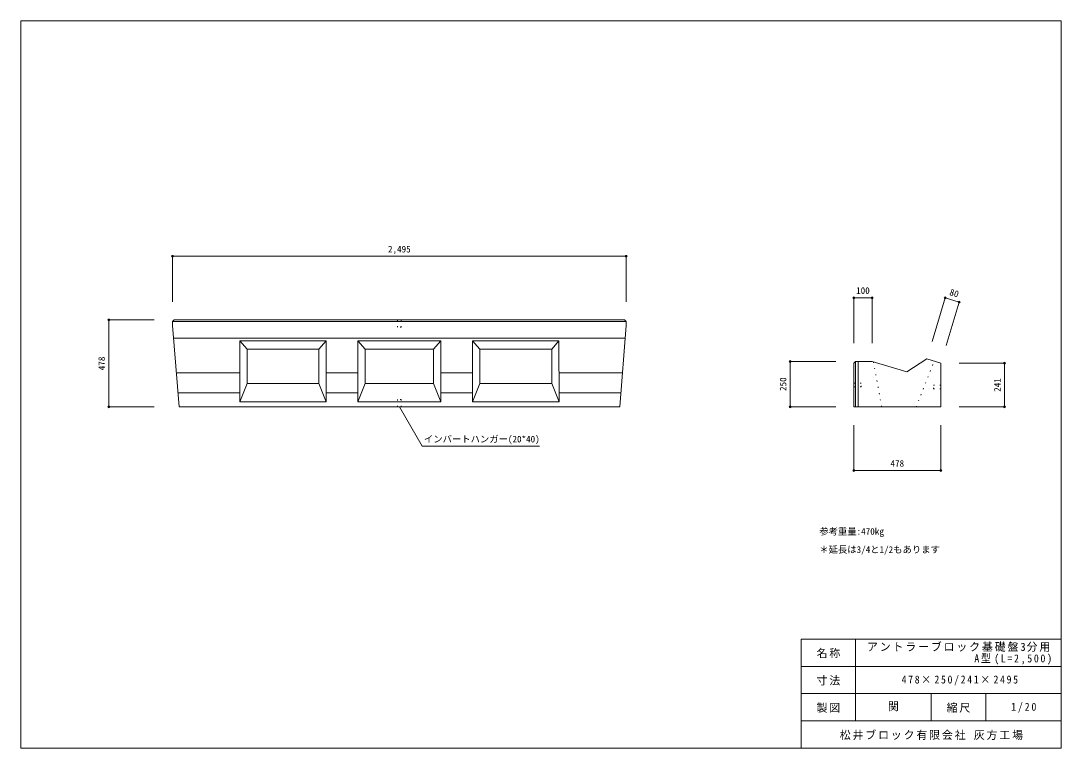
# Model space of a CAD drawing. Units: millimetres, scale not verified. Extents: x 110 to 5830, y 100 to 4099.
import ezdxf
from ezdxf.enums import TextEntityAlignment as Align

# ---------------------------------------------------------------- set-up
doc = ezdxf.new("R2010")
doc.units = ezdxf.units.MM
doc.header["$LTSCALE"] = 20
doc.header["$PDMODE"] = 32
doc.header["$PDSIZE"] = 10
doc.linetypes.add('DOTTED', pattern=[1.75, 0.25, -1.5])
for name, color, linetype, lineweight in [('_0-0_', 7, 'Continuous', 18), ('_0-1_', 7, 'Continuous', 18), ('_0-2_', 4, 'Continuous', 9)]:
    doc.layers.add(name, color=color, linetype=linetype, lineweight=lineweight)
doc.styles.add('ＭＳ ゴシック', font='')
doc.styles.get('ＭＳ ゴシック').set_extended_font_data('MS Gothic')

msp = doc.modelspace()

# ---------------------------------------------------------------- linework, layer by layer
at = {"layer": '_0-0_'}
for p, q in [((5830, 4099), (110, 4099)), ((110, 4099), (110, 100)), ((5830, 100), (5830, 4099)), ((5830, 700), (4400, 700)), ((4400, 100), (4400, 700)), ((4700, 250), (4700, 700)), ((5830, 550), (4400, 550)), ((5830, 400), (4400, 400)), ((5115, 250), (5115, 400)), ((5415, 250), (5415, 400)), ((5830, 250), (4400, 250)), ((110, 100), (5830, 100))]:
    msp.add_line(p, q, dxfattribs=at)
at = {"layer": '_0-1_'}
for p, q in [((943.78, 2445.5), (952.78, 2454.5)), ((3438.78, 2445.5), (943.78, 2445.5)), ((943.78, 2445.5), (943.78, 2424.5)), ((943.78, 2424.5), (979.99, 1976.5)), ((952.78, 2454.5), (3429.78, 2454.5)), ((3402.56, 1976.5), (3438.78, 2424.5)), ((3429.78, 2454.5), (3438.78, 2445.5)), ((3438.78, 2445.5), (3438.78, 2424.5)), ((3433.12, 2354.5), (949.44, 2354.5)), ((1313.78, 2339.5), (1313.28, 2004.9)), ((1788.78, 2339.5), (1313.78, 2339.5)), ((1353.78, 2294.5), (1313.78, 2339.5)), ((1748.78, 2294.5), (1353.78, 2294.5)), ((1353.78, 2294.5), (1353.78, 2104.1)), ((1748.78, 2294.5), (1788.78, 2339.5)), ((1748.78, 2294.5), (1748.78, 2104.1)), ((1788.78, 2339.5), (1789.28, 2004.9)), ((1963.78, 2339.5), (1963.28, 2004.9)), ((2003.78, 2294.5), (1963.78, 2339.5)), ((2418.78, 2339.5), (1963.78, 2339.5)), ((2003.78, 2294.5), (2378.78, 2294.5)), ((2003.78, 2294.5), (2003.78, 2104.1)), ((2378.78, 2294.5), (2418.78, 2339.5)), ((2378.78, 2294.5), (2378.78, 2104.1)), ((2419.28, 2004.9), (2418.78, 2339.5)), ((2593.78, 2339.5), (2593.28, 2004.9)), ((2593.78, 2339.5), (3068.78, 2339.5)), ((2633.78, 2294.5), (2593.78, 2339.5)), ((2633.78, 2294.5), (3028.78, 2294.5)), ((2633.78, 2294.5), (2633.78, 2104.1)), ((3028.78, 2294.5), (3068.78, 2339.5)), ((3028.78, 2294.5), (3028.78, 2104.1)), ((3068.78, 2339.5), (3069.28, 2004.9)), ((4981.74, 2169.03), (5091.89, 2240.39)), ((5168.18, 2217.5), (5091.89, 2240.39)), ((4690.18, 2217.5), (4699.18, 2226.5)), ((4690.18, 2217.5), (4690.18, 1976.5)), ((4699.18, 2226.5), (4699.18, 1976.5)), ((4790.18, 2226.5), (4699.18, 2226.5)), ((4713.09, 1976.5), (4713.09, 2226.5)), ((4790.18, 2226.5), (4981.74, 2169.03)), ((5168.18, 1976.5), (5168.18, 2217.5)), ((1313.52, 2162.93), (964.92, 2162.93)), ((1963.52, 2162.93), (1789.04, 2162.93)), ((2593.52, 2162.93), (2419.04, 2162.93)), ((3417.63, 2162.93), (3069.04, 2162.93)), ((1313.28, 2004.9), (1353.78, 2104.1)), ((1748.78, 2104.1), (1353.78, 2104.1)), ((1789.28, 2004.9), (1748.78, 2104.1)), ((1963.28, 2004.9), (2003.78, 2104.1)), ((2003.78, 2104.1), (2378.78, 2104.1)), ((2419.28, 2004.9), (2378.78, 2104.1)), ((2593.28, 2004.9), (2633.78, 2104.1)), ((2633.78, 2104.1), (3028.78, 2104.1)), ((3069.28, 2004.9), (3028.78, 2104.1)), ((1313.35, 2052.78), (973.83, 2052.78)), ((1313.28, 2004.9), (1789.28, 2004.9)), ((1789.21, 2052.78), (1963.35, 2052.78)), ((1963.28, 2004.9), (2419.28, 2004.9)), ((2419.21, 2052.78), (2593.35, 2052.78)), ((2593.28, 2004.9), (3069.28, 2004.9)), ((3069.21, 2052.78), (3408.73, 2052.78)), ((3402.56, 1976.5), (979.99, 1976.5)), ((4690.18, 1976.5), (5168.18, 1976.5))]:
    msp.add_line(p, q, dxfattribs=at)
at = {"layer": '_0-1_', "linetype": 'DOTTED'}
for p, q in [((2181.28, 2414.5), (2181.28, 2454.5)), ((2201.28, 2414.5), (2181.28, 2414.5)), ((2201.28, 2414.5), (2201.28, 2454.5)), ((4798.09, 2224.13), (4843.09, 1976.5)), ((5033.49, 1976.5), (5132.69, 2228.15)), ((4690.18, 2106.5), (4730.18, 2106.5)), ((4690.18, 2086.5), (4730.18, 2086.5)), ((4730.18, 2086.5), (4730.18, 2106.5)), ((5128.18, 2076.5), (5128.18, 2096.5)), ((5168.18, 2096.5), (5128.18, 2096.5)), ((5168.18, 2076.5), (5128.18, 2076.5)), ((2181.28, 1976.5), (2181.28, 2016.5)), ((2201.28, 2016.5), (2181.28, 2016.5)), ((2201.28, 1976.5), (2201.28, 2016.5))]:
    msp.add_line(p, q, dxfattribs=at)
at = {"layer": '_0-2_'}
for p, q in [((943.78, 2804.5), (3438.78, 2804.5)), ((943.78, 2804.5), (943.78, 2554.5)), ((3438.78, 2804.5), (3438.78, 2554.5)), ((4690.18, 2576.5), (4790.18, 2576.5)), ((4690.18, 2576.5), (4690.18, 2326.5)), ((4790.18, 2576.5), (4790.18, 2326.5)), ((5192.46, 2575.63), (5120.63, 2336.17)), ((5192.46, 2575.63), (5268.75, 2552.74)), ((5268.75, 2552.74), (5196.91, 2313.29)), ((593.78, 2454.5), (593.78, 1976.5)), ((593.78, 2454.5), (843.78, 2454.5)), ((4340.18, 1976.5), (4340.18, 2226.5)), ((4340.18, 2226.5), (4590.18, 2226.5)), ((5518.18, 2217.5), (5268.18, 2217.5)), ((5518.18, 1976.5), (5518.18, 2217.5)), ((593.78, 1976.5), (843.78, 1976.5)), ((4340.18, 1976.5), (4590.18, 1976.5)), ((5518.18, 1976.5), (5268.18, 1976.5)), ((4690.18, 1626.5), (4690.18, 1876.5)), ((5168.18, 1626.5), (5168.18, 1876.5)), ((5168.18, 1626.5), (4690.18, 1626.5))]:
    msp.add_line(p, q, dxfattribs=at)
at = {"layer": '_0-2_', "color": 7, "lineweight": 18}
for p, q in [((2191.28, 1976.5), (2316.28, 1759.99)), ((2316.28, 1759.99), (2961.28, 1759.99))]:
    msp.add_line(p, q, dxfattribs=at)
at = {"layer": '_0-2_'}
for p in [(943.78, 2804.5), (3438.78, 2804.5), (4690.18, 2576.5), (4790.18, 2576.5), (5192.46, 2575.63), (5268.75, 2552.74), (593.78, 2454.5), (4340.18, 2226.5), (5518.18, 2217.5), (593.78, 1976.5), (4340.18, 1976.5), (5518.18, 1976.5), (4690.18, 1626.5), (5168.18, 1626.5)]:
    msp.add_point(p, dxfattribs=at)

# ---------------------------------------------------------------- texts
at = {"layer": '_0-0_', "color": 4, "style": 'ＭＳ ゴシック'}
for s, p in [('参考重量:470㎏', (4500, 1262.5)), ('＊延長は3/4と1/2もあります', (4500, 1162.5))]:
    msp.add_text(s, height=36.66, dxfattribs=at).set_placement(p, align=Align.BOTTOM_LEFT)
at = {"layer": '_0-0_', "style": 'ＭＳ ゴシック'}
msp.add_text('関', height=43.99, dxfattribs=at).set_placement((4877.5, 295), align=Align.BOTTOM_LEFT)
at = {"layer": '_0-0_', "char_height": 43.99, "attachment_point": 7, "style": 'ＭＳ ゴシック'}
for s, insert in [('\\T1.17;アントラーブロック基礎盤3分用', (4762.5, 630)), ('\\T1.17;名称', (4485, 595)), ('\\T1.35;\\W0.9;A型(L=2,500)', (5352.5, 560)), ('\\T1.17;寸法', (4485, 445)), ('\\T1.34;\\W0.9;478×250/241×2495', (4952.5, 445)), ('\\T1.17;製図', (4485, 295)), ('\\T1.17;縮尺', (5200, 295)), ('\\T1.38;\\W0.9;1/20', (5555, 295)), ('\\T1.17;松井ブロック有限会社\\~灰方工場', (4612.5, 145))]:
    msp.add_mtext(s, dxfattribs=dict(at, insert=insert))
at = {"layer": '_0-2_', "style": 'ＭＳ ゴシック'}
for s, p in [('2,495', (2128.78, 2814.5)), ('100', (4702.68, 2586.5)), ('インバートハンガー(20*40)', (2326.28, 1769.99)), ('478', (4891.68, 1636.5))]:
    msp.add_text(s, height=36.66, dxfattribs=at).set_placement(p, align=Align.BOTTOM_LEFT)
for s, rotation, p in [('80', 343.301, (5209.53, 2580.95)), ('478', 90, (583.78, 2178)), ('250', 90, (4330.18, 2064)), ('241', 90, (5508.18, 2059.5))]:
    msp.add_text(s, height=36.66, rotation=rotation, dxfattribs=at).set_placement(p, align=Align.BOTTOM_LEFT)

doc.saveas('drawing.dxf')
